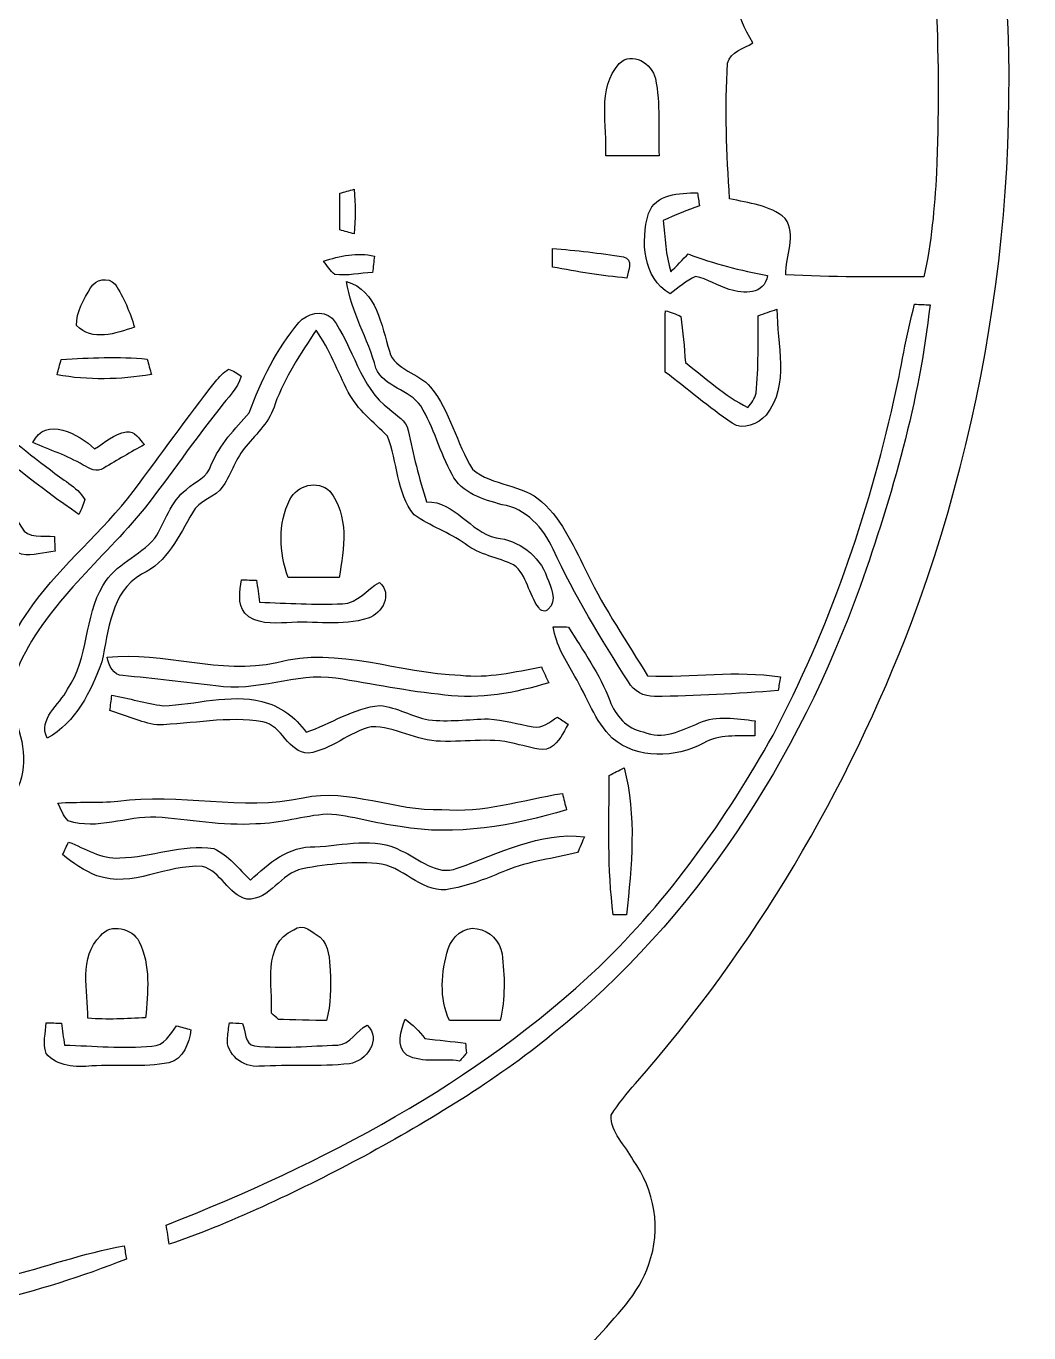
# Model space of a CAD drawing. Header units: centimetres. Extents: x -17.8 to 17.7, y -21.2 to 21.2.
# Drawn here: x 6.24 to 17.66, y -10.55 to 4.33 of the extents above; entities that cross this region are included whole.
import ezdxf

# ---------------------------------------------------------------- set-up
doc = ezdxf.new("R2010")
doc.units = ezdxf.units.CM
doc.header["$MEASUREMENT"] = 0
doc.layers.add('Camada 1', color=7, linetype='Continuous')

msp = doc.modelspace()

# ---------------------------------------------------------------- linework, layer by layer
at = {"layer": 'Camada 1', "color": 156}
for points, knots in [([(-0.79446, 21.16667), (-0.79446, 21.16667), (0.7239, 21.16667), (0.7239, 21.16667), (0.7239, 21.16667), (2.3054, 21.07212), (3.88197, 20.81107), (5.38656, 20.30765), (5.38656, 20.30765), (8.11424, 19.42042), (10.61085, 17.84068), (12.5864, 15.7614), (12.5864, 15.7614), (15.16027, 13.09299), (16.84549, 9.57333), (17.2854, 5.88998), (17.2854, 5.88998), (17.65617, 3.08328), (17.30869, 0.19332), (16.31879, -2.4571), (16.31879, -2.4571), (15.58925, -4.37303), (14.53197, -6.16902), (13.17484, -7.70819), (13.17484, -7.70819), (13.07677, -7.82285), (12.97975, -7.93962), (12.89791, -8.06662), (12.89791, -8.06662), (12.89156, -8.27052), (13.06195, -8.41022), (13.14873, -8.5792), (13.14873, -8.5792), (13.39285, -8.91434), (13.47435, -9.37295), (13.32724, -9.76454), (13.32724, -9.76454), (13.21505, -10.11026), (12.94412, -10.36532), (12.71023, -10.63096), (12.71023, -10.63096), (12.61886, -10.72903), (12.59558, -10.8645), (12.57794, -10.99326), (12.57794, -10.99326), (12.47951, -12.03889), (12.69471, -13.11592), (13.19636, -14.0395), (13.19636, -14.0395), (13.57665, -14.72283), (14.13651, -15.29891), (14.78844, -15.72754), (14.78844, -15.72754), (15.2273, -16.01964), (15.80621, -16.12477), (16.11736, -16.58726), (16.11736, -16.58726), (16.33784, -16.96367), (16.4652, -17.50236), (16.18509, -17.88089), (16.18509, -17.88089), (15.79068, -18.50884), (15.10877, -18.86162), (14.47377, -19.20028), (14.47377, -19.20028), (13.31948, -19.73262), (12.08969, -20.08505), (10.84615, -20.33799), (10.84615, -20.33799), (8.11989, -20.90773), (5.32977, -21.05342), (2.55446, -21.16667), (2.55446, -21.16667), (2.55446, -21.16667), (-2.52024, -21.16667), (-2.52024, -21.16667), (-2.52024, -21.16667), (-5.91644, -21.02273), (-9.35567, -20.83188), (-12.6365, -19.87056), (-12.6365, -19.87056), (-13.59994, -19.55976), (-14.56584, -19.19817), (-15.39698, -18.60797), (-15.39698, -18.60797), (-15.73389, -18.34762), (-16.07714, -18.04599), (-16.22883, -17.63642), (-16.22883, -17.63642), (-16.38829, -16.99648), (-15.99918, -16.31033), (-15.39452, -16.07502), (-15.39452, -16.07502), (-14.81525, -15.86018), (-14.3136, -15.48095), (-13.87475, -15.05267), (-13.87475, -15.05267), (-12.84182, -14.0268), (-12.37932, -12.51162), (-12.49257, -11.07722), (-12.49257, -11.07722), (-12.49892, -10.91177), (-12.5282, -10.72938), (-12.65555, -10.61191), (-12.65555, -10.61191), (-12.97975, -10.25525), (-13.35511, -9.83121), (-13.29972, -9.31227), (-13.29972, -9.31227), (-13.32759, -8.91505), (-13.07853, -8.59931), (-12.88485, -8.28287), (-12.88485, -8.28287), (-12.80301, -8.17351), (-12.91943, -8.05533), (-12.98328, -7.97489), (-12.98328, -7.97489), (-13.27538, -7.62), (-13.59323, -7.28627), (-13.86628, -6.9155), (-13.86628, -6.9155), (-16.53857, -3.49285), (-17.80857, 0.9719), (-17.38665, 5.28955), (-17.38665, 5.28955), (-17.0374, 9.41211), (-15.1324, 13.37769), (-12.14508, 16.2373), (-12.14508, 16.2373), (-10.47362, 17.88971), (-8.44374, 19.16677), (-6.25369, 20.01202), (-6.25369, 20.01202), (-4.51238, 20.6943), (-2.65818, 21.05554), (-0.79446, 21.16667), (-0.79446, 21.16667), (-0.79446, 21.16667), (-0.79446, 21.16667), (-0.79446, 21.16667)], [0, 0, 0, 0, 0.02777778, 0.02777778, 0.02777778, 0.02777778, 0.05555556, 0.05555556, 0.05555556, 0.05555556, 0.08333333, 0.08333333, 0.08333333, 0.08333333, 0.11111111, 0.11111111, 0.11111111, 0.11111111, 0.13888889, 0.13888889, 0.13888889, 0.13888889, 0.16666667, 0.16666667, 0.16666667, 0.16666667, 0.19444444, 0.19444444, 0.19444444, 0.19444444, 0.22222222, 0.22222222, 0.22222222, 0.22222222, 0.25, 0.25, 0.25, 0.25, 0.27777778, 0.27777778, 0.27777778, 0.27777778, 0.30555556, 0.30555556, 0.30555556, 0.30555556, 0.33333333, 0.33333333, 0.33333333, 0.33333333, 0.36111111, 0.36111111, 0.36111111, 0.36111111, 0.38888889, 0.38888889, 0.38888889, 0.38888889, 0.41666667, 0.41666667, 0.41666667, 0.41666667, 0.44444444, 0.44444444, 0.44444444, 0.44444444, 0.47222222, 0.47222222, 0.47222222, 0.47222222, 0.5, 0.5, 0.5, 0.5, 0.52777778, 0.52777778, 0.52777778, 0.52777778, 0.55555556, 0.55555556, 0.55555556, 0.55555556, 0.58333333, 0.58333333, 0.58333333, 0.58333333, 0.61111111, 0.61111111, 0.61111111, 0.61111111, 0.63888889, 0.63888889, 0.63888889, 0.63888889, 0.66666667, 0.66666667, 0.66666667, 0.66666667, 0.69444444, 0.69444444, 0.69444444, 0.69444444, 0.72222222, 0.72222222, 0.72222222, 0.72222222, 0.75, 0.75, 0.75, 0.75, 0.77777778, 0.77777778, 0.77777778, 0.77777778, 0.80555556, 0.80555556, 0.80555556, 0.80555556, 0.83333333, 0.83333333, 0.83333333, 0.83333333, 0.86111111, 0.86111111, 0.86111111, 0.86111111, 0.88888889, 0.88888889, 0.88888889, 0.88888889, 0.91666667, 0.91666667, 0.91666667, 0.91666667, 0.94444444, 0.94444444, 0.94444444, 0.94444444, 1, 1, 1, 1]), ([(15.59666, 6.30978), (15.64181, 6.16091), (15.7099, 6.01804), (15.80868, 5.89633), (15.80868, 5.89633), (15.87041, 5.80214), (15.9706, 5.71676), (15.93462, 5.58588), (15.93462, 5.58588), (15.91028, 5.47158), (15.75012, 5.43066), (15.66651, 5.50651), (15.66651, 5.50651), (15.49964, 5.63704), (15.36629, 5.80319), (15.2153, 5.94995), (15.2153, 5.94995), (15.05091, 5.7725), (15.00611, 5.52556), (14.89075, 5.31989), (14.89075, 5.31989), (14.79797, 5.21794), (14.65968, 5.31707), (14.5549, 5.34564), (14.5549, 5.34564), (14.61064, 5.58482), (14.67203, 5.8226), (14.72671, 6.06178), (14.72671, 6.06178), (14.3951, 6.12316), (14.0522, 6.04802), (13.73858, 5.9376), (13.73858, 5.9376), (13.80172, 5.65291), (13.96541, 5.4102), (14.13757, 5.18054), (14.13757, 5.18054), (14.24905, 4.82953), (14.31925, 4.46405), (14.51116, 4.14267), (14.51116, 4.14267), (14.41203, 4.07529), (14.2554, 4.0453), (14.22435, 3.91336), (14.22435, 3.91336), (14.19401, 3.39972), (14.212, 2.88325), (14.24834, 2.36961), (14.24834, 2.36961), (14.46424, 2.31775), (14.70625, 2.29835), (14.88052, 2.14559), (14.88052, 2.14559), (15.01775, 1.95721), (14.88405, 1.71238), (14.88687, 1.50389), (14.88687, 1.50389), (15.41004, 1.47002), (15.93462, 1.48272), (16.45885, 1.47884), (16.45885, 1.47884), (16.54916, 1.86761), (16.58126, 2.26766), (16.60419, 2.66524), (16.60419, 2.66524), (16.65323, 3.92642), (16.61336, 5.19395), (16.39887, 6.43925), (16.39887, 6.43925), (16.12794, 6.4202), (15.85948, 6.37505), (15.59666, 6.30978), (15.59666, 6.30978), (15.59666, 6.30978), (15.59666, 6.30978), (15.59666, 6.30978)], [0, 0, 0, 0, 0.05, 0.05, 0.05, 0.05, 0.1, 0.1, 0.1, 0.1, 0.15, 0.15, 0.15, 0.15, 0.2, 0.2, 0.2, 0.2, 0.25, 0.25, 0.25, 0.25, 0.3, 0.3, 0.3, 0.3, 0.35, 0.35, 0.35, 0.35, 0.4, 0.4, 0.4, 0.4, 0.45, 0.45, 0.45, 0.45, 0.5, 0.5, 0.5, 0.5, 0.55, 0.55, 0.55, 0.55, 0.6, 0.6, 0.6, 0.6, 0.65, 0.65, 0.65, 0.65, 0.7, 0.7, 0.7, 0.7, 0.75, 0.75, 0.75, 0.75, 0.8, 0.8, 0.8, 0.8, 0.85, 0.85, 0.85, 0.85, 0.9, 0.9, 0.9, 0.9, 1, 1, 1, 1]), ([(12.99034, 3.90807), (12.73528, 3.62656), (12.85663, 3.19581), (12.83794, 2.8575), (12.83794, 2.8575), (13.03972, 2.85785), (13.24151, 2.85785), (13.44436, 2.8575), (13.44436, 2.8575), (13.43484, 3.15031), (13.46165, 3.44911), (13.40344, 3.73733), (13.40344, 3.73733), (13.36604, 3.9116), (13.13709, 4.05201), (12.99034, 3.90807), (12.99034, 3.90807), (12.99034, 3.90807), (12.99034, 3.90807), (12.99034, 3.90807)], [0, 0, 0, 0, 0.16666667, 0.16666667, 0.16666667, 0.16666667, 0.33333333, 0.33333333, 0.33333333, 0.33333333, 0.5, 0.5, 0.5, 0.5, 0.66666667, 0.66666667, 0.66666667, 0.66666667, 1, 1, 1, 1]), ([(9.80793, 2.43134), (9.80757, 2.2927), (9.80757, 2.15371), (9.80828, 2.01401), (9.80828, 2.01401), (9.86331, 1.99884), (9.91799, 1.98332), (9.97373, 1.96779), (9.97373, 1.96779), (9.98608, 2.13748), (9.98608, 2.30787), (9.97373, 2.47685), (9.97373, 2.47685), (9.91799, 2.46239), (9.86296, 2.44687), (9.80793, 2.43134), (9.80793, 2.43134), (9.80793, 2.43134), (9.80793, 2.43134), (9.80793, 2.43134)], [0, 0, 0, 0, 0.16666667, 0.16666667, 0.16666667, 0.16666667, 0.33333333, 0.33333333, 0.33333333, 0.33333333, 0.5, 0.5, 0.5, 0.5, 0.66666667, 0.66666667, 0.66666667, 0.66666667, 1, 1, 1, 1]), ([(13.32265, 2.19922), (13.23657, 1.88912), (13.25739, 1.4665), (13.56924, 1.28764), (13.56924, 1.28764), (13.66485, 1.35431), (13.75304, 1.43651), (13.86099, 1.48378), (13.86099, 1.48378), (13.99575, 1.45591), (14.11287, 1.3776), (14.24375, 1.33562), (14.24375, 1.33562), (14.40921, 1.28976), (14.64098, 1.26824), (14.68085, 1.49613), (14.68085, 1.49613), (14.37181, 1.55152), (14.06878, 1.62736), (13.77597, 1.74025), (13.77597, 1.74025), (13.72658, 1.68945), (13.62816, 1.58785), (13.57877, 1.53705), (13.57877, 1.53705), (13.5195, 1.72649), (13.51174, 1.92722), (13.49304, 2.12266), (13.49304, 2.12266), (13.62745, 2.18511), (13.76609, 2.23591), (13.90509, 2.28847), (13.90509, 2.28847), (13.89697, 2.33821), (13.88921, 2.38795), (13.8818, 2.43734), (13.8818, 2.43734), (13.67296, 2.42852), (13.41296, 2.43417), (13.32265, 2.19922), (13.32265, 2.19922), (13.32265, 2.19922), (13.32265, 2.19922), (13.32265, 2.19922)], [0, 0, 0, 0, 0.08333333, 0.08333333, 0.08333333, 0.08333333, 0.16666667, 0.16666667, 0.16666667, 0.16666667, 0.25, 0.25, 0.25, 0.25, 0.33333333, 0.33333333, 0.33333333, 0.33333333, 0.41666667, 0.41666667, 0.41666667, 0.41666667, 0.5, 0.5, 0.5, 0.5, 0.58333333, 0.58333333, 0.58333333, 0.58333333, 0.66666667, 0.66666667, 0.66666667, 0.66666667, 0.75, 0.75, 0.75, 0.75, 0.83333333, 0.83333333, 0.83333333, 0.83333333, 1, 1, 1, 1]), ([(12.2301, 1.8034), (12.22975, 1.73249), (12.23045, 1.66194), (12.23257, 1.59103), (12.23257, 1.59103), (12.51267, 1.5367), (12.79454, 1.49084), (13.07924, 1.46544), (13.07924, 1.46544), (13.08947, 1.54869), (13.15896, 1.6764), (13.03902, 1.70568), (13.03902, 1.70568), (12.77091, 1.7526), (12.50033, 1.77906), (12.2301, 1.8034), (12.2301, 1.8034), (12.2301, 1.8034), (12.2301, 1.8034), (12.2301, 1.8034)], [0, 0, 0, 0, 0.16666667, 0.16666667, 0.16666667, 0.16666667, 0.33333333, 0.33333333, 0.33333333, 0.33333333, 0.5, 0.5, 0.5, 0.5, 0.66666667, 0.66666667, 0.66666667, 0.66666667, 1, 1, 1, 1]), ([(9.62272, 1.65911), (9.66294, 1.6062), (9.69927, 1.54658), (9.75254, 1.5046), (9.75254, 1.5046), (9.89577, 1.48731), (10.03829, 1.52365), (10.18152, 1.52788), (10.18152, 1.52788), (10.18893, 1.59067), (10.19563, 1.65347), (10.20269, 1.71556), (10.20269, 1.71556), (10.0076, 1.7653), (9.8104, 1.71379), (9.62272, 1.65911), (9.62272, 1.65911), (9.62272, 1.65911), (9.62272, 1.65911), (9.62272, 1.65911)], [0, 0, 0, 0, 0.16666667, 0.16666667, 0.16666667, 0.16666667, 0.33333333, 0.33333333, 0.33333333, 0.33333333, 0.5, 0.5, 0.5, 0.5, 0.66666667, 0.66666667, 0.66666667, 0.66666667, 1, 1, 1, 1]), ([(6.97124, 1.35431), (6.89751, 1.22273), (6.80438, 1.08267), (6.81108, 0.92534), (6.81108, 0.92534), (6.98359, 0.73836), (7.26193, 0.83573), (7.46972, 0.90558), (7.46972, 0.90558), (7.41892, 1.07774), (7.34836, 1.24566), (7.24994, 1.39524), (7.24994, 1.39524), (7.17162, 1.48308), (7.02486, 1.45309), (6.97124, 1.35431), (6.97124, 1.35431), (6.97124, 1.35431), (6.97124, 1.35431), (6.97124, 1.35431)], [0, 0, 0, 0, 0.16666667, 0.16666667, 0.16666667, 0.16666667, 0.33333333, 0.33333333, 0.33333333, 0.33333333, 0.5, 0.5, 0.5, 0.5, 0.66666667, 0.66666667, 0.66666667, 0.66666667, 1, 1, 1, 1]), ([(9.88519, 1.42769), (9.93457, 1.0795), (10.13213, 0.77717), (10.21962, 0.4385), (10.21962, 0.4385), (10.31205, 0.21766), (10.60238, 0.19897), (10.7315, 0.00847), (10.7315, 0.00847), (10.88249, -0.2353), (10.94669, -0.52141), (11.08675, -0.77082), (11.08675, -0.77082), (11.19575, -0.98707), (11.44094, -1.05481), (11.65648, -1.11584), (11.65648, -1.11584), (11.93094, -1.15535), (12.12674, -1.3843), (12.23857, -1.62278), (12.23857, -1.62278), (12.47987, -2.15018), (12.78749, -2.64336), (13.09511, -3.13372), (13.09511, -3.13372), (13.15402, -3.24062), (13.27291, -3.30059), (13.39356, -3.30059), (13.39356, -3.30059), (13.86311, -3.29494), (14.33301, -3.27025), (14.8015, -3.23215), (14.8015, -3.23215), (14.80926, -3.18029), (14.81737, -3.12879), (14.82584, -3.07763), (14.82584, -3.07763), (14.3256, -2.99473), (13.81725, -3.08892), (13.31383, -3.06634), (13.31383, -3.06634), (13.08382, -2.68041), (12.82312, -2.3114), (12.63085, -1.90429), (12.63085, -1.90429), (12.48269, -1.61749), (12.35569, -1.30281), (12.11121, -1.08232), (12.11121, -1.08232), (11.88649, -0.88124), (11.54747, -0.90417), (11.31923, -0.71261), (11.31923, -0.71261), (11.13896, -0.4124), (11.06487, -0.05221), (10.84333, 0.22437), (10.84333, 0.22437), (10.70786, 0.38559), (10.43905, 0.41381), (10.37308, 0.63112), (10.37308, 0.63112), (10.28065, 0.92851), (10.23408, 1.32221), (9.88519, 1.42769), (9.88519, 1.42769), (9.88519, 1.42769), (9.88519, 1.42769), (9.88519, 1.42769)], [0, 0, 0, 0, 0.05555556, 0.05555556, 0.05555556, 0.05555556, 0.11111111, 0.11111111, 0.11111111, 0.11111111, 0.16666667, 0.16666667, 0.16666667, 0.16666667, 0.22222222, 0.22222222, 0.22222222, 0.22222222, 0.27777778, 0.27777778, 0.27777778, 0.27777778, 0.33333333, 0.33333333, 0.33333333, 0.33333333, 0.38888889, 0.38888889, 0.38888889, 0.38888889, 0.44444444, 0.44444444, 0.44444444, 0.44444444, 0.5, 0.5, 0.5, 0.5, 0.55555556, 0.55555556, 0.55555556, 0.55555556, 0.61111111, 0.61111111, 0.61111111, 0.61111111, 0.66666667, 0.66666667, 0.66666667, 0.66666667, 0.72222222, 0.72222222, 0.72222222, 0.72222222, 0.77777778, 0.77777778, 0.77777778, 0.77777778, 0.83333333, 0.83333333, 0.83333333, 0.83333333, 0.88888889, 0.88888889, 0.88888889, 0.88888889, 1, 1, 1, 1]), ([(9.34297, 0.9592), (9.08967, 0.65617), (8.91328, 0.29845), (8.77499, -0.06914), (8.77499, -0.06914), (8.61413, -0.25365), (8.4395, -0.43074), (8.3446, -0.66216), (8.3446, -0.66216), (8.3058, -0.80574), (8.16045, -0.85161), (8.06168, -0.94086), (8.06168, -0.94086), (7.87894, -1.08091), (7.82214, -1.31339), (7.70149, -1.49825), (7.70149, -1.49825), (7.52757, -1.70251), (7.24994, -1.79387), (7.11235, -2.03306), (7.11235, -2.03306), (6.89751, -2.39854), (6.94902, -2.86173), (6.70842, -3.21627), (6.70842, -3.21627), (6.62023, -3.3976), (6.36623, -3.55141), (6.47629, -3.77613), (6.47629, -3.77613), (6.80191, -3.59904), (6.97583, -3.23779), (7.09754, -2.90442), (7.09754, -2.90442), (7.17973, -2.54917), (7.19667, -2.11526), (7.55015, -1.90641), (7.55015, -1.90641), (7.84613, -1.77271), (7.9763, -1.47073), (8.13047, -1.20862), (8.13047, -1.20862), (8.20208, -1.05904), (8.39435, -1.03858), (8.48078, -0.90276), (8.48078, -0.90276), (8.57567, -0.75706), (8.62506, -0.58349), (8.74042, -0.4505), (8.74042, -0.4505), (8.8653, -0.30021), (9.01982, -0.16475), (9.07168, 0.0321), (9.07168, 0.0321), (9.18351, 0.33443), (9.36202, 0.60537), (9.54017, 0.87207), (9.54017, 0.87207), (9.69116, 0.65299), (9.78535, 0.40217), (9.90459, 0.16545), (9.90459, 0.16545), (10.01007, -0.03528), (10.19528, -0.17533), (10.3505, -0.33443), (10.3505, -0.33443), (10.47044, -0.62547), (10.45175, -0.97614), (10.65424, -1.23225), (10.65424, -1.23225), (10.83627, -1.36102), (11.05535, -1.43016), (11.23703, -1.56281), (11.23703, -1.56281), (11.40037, -1.68698), (11.60604, -1.71662), (11.78842, -1.79881), (11.78842, -1.79881), (11.94223, -1.9177), (11.95775, -2.13783), (12.07382, -2.28776), (12.07382, -2.28776), (12.09252, -2.32692), (12.1539, -2.34421), (12.18247, -2.30646), (12.18247, -2.30646), (12.29325, -2.21086), (12.20964, -2.04999), (12.1673, -1.94169), (12.1673, -1.94169), (12.08123, -1.69086), (11.84663, -1.52365), (11.58769, -1.4919), (11.58769, -1.4919), (11.28501, -1.42416), (11.12873, -1.07879), (10.79465, -1.08162), (10.79465, -1.08162), (10.7128, -0.81421), (10.6433, -0.54363), (10.58615, -0.27023), (10.58615, -0.27023), (10.56781, -0.15557), (10.45175, -0.10019), (10.37484, -0.02963), (10.37484, -0.02963), (10.03088, 0.22613), (9.96774, 0.68051), (9.72185, 1.00965), (9.72185, 1.00965), (9.61319, 1.10525), (9.43081, 1.06574), (9.34297, 0.9592), (9.34297, 0.9592), (9.34297, 0.9592), (9.34297, 0.9592), (9.34297, 0.9592)], [0, 0, 0, 0, 0.03333333, 0.03333333, 0.03333333, 0.03333333, 0.06666667, 0.06666667, 0.06666667, 0.06666667, 0.1, 0.1, 0.1, 0.1, 0.13333333, 0.13333333, 0.13333333, 0.13333333, 0.16666667, 0.16666667, 0.16666667, 0.16666667, 0.2, 0.2, 0.2, 0.2, 0.23333333, 0.23333333, 0.23333333, 0.23333333, 0.26666667, 0.26666667, 0.26666667, 0.26666667, 0.3, 0.3, 0.3, 0.3, 0.33333333, 0.33333333, 0.33333333, 0.33333333, 0.36666667, 0.36666667, 0.36666667, 0.36666667, 0.4, 0.4, 0.4, 0.4, 0.43333333, 0.43333333, 0.43333333, 0.43333333, 0.46666667, 0.46666667, 0.46666667, 0.46666667, 0.5, 0.5, 0.5, 0.5, 0.53333333, 0.53333333, 0.53333333, 0.53333333, 0.56666667, 0.56666667, 0.56666667, 0.56666667, 0.6, 0.6, 0.6, 0.6, 0.63333333, 0.63333333, 0.63333333, 0.63333333, 0.66666667, 0.66666667, 0.66666667, 0.66666667, 0.7, 0.7, 0.7, 0.7, 0.73333333, 0.73333333, 0.73333333, 0.73333333, 0.76666667, 0.76666667, 0.76666667, 0.76666667, 0.8, 0.8, 0.8, 0.8, 0.83333333, 0.83333333, 0.83333333, 0.83333333, 0.86666667, 0.86666667, 0.86666667, 0.86666667, 0.9, 0.9, 0.9, 0.9, 0.93333333, 0.93333333, 0.93333333, 0.93333333, 1, 1, 1, 1]), ([(16.35548, 1.16699), (16.25565, 0.80645), (16.20414, 0.43497), (16.11842, 0.07126), (16.11842, 0.07126), (15.82526, -1.24989), (15.3737, -2.53965), (14.74329, -3.73874), (14.74329, -3.73874), (14.2046, -4.70041), (13.55866, -5.61058), (12.76244, -6.37716), (12.76244, -6.37716), (11.3605, -7.70819), (9.61743, -8.6166), (7.83237, -9.32109), (7.83237, -9.32109), (7.84084, -9.37577), (7.85777, -9.48478), (7.86624, -9.53911), (7.86624, -9.53911), (8.63459, -9.27206), (9.37119, -8.9161), (10.08839, -8.53369), (10.08839, -8.53369), (10.83486, -8.12659), (11.56864, -7.68703), (12.22798, -7.14728), (12.22798, -7.14728), (13.86452, -5.836), (15.02904, -4.0072), (15.73424, -2.04611), (15.73424, -2.04611), (16.10007, -1.00753), (16.41052, 0.06279), (16.53046, 1.16029), (16.53046, 1.16029), (16.47155, 1.16311), (16.41334, 1.16522), (16.35548, 1.16699), (16.35548, 1.16699), (16.35548, 1.16699), (16.35548, 1.16699), (16.35548, 1.16699)], [0, 0, 0, 0, 0.08333333, 0.08333333, 0.08333333, 0.08333333, 0.16666667, 0.16666667, 0.16666667, 0.16666667, 0.25, 0.25, 0.25, 0.25, 0.33333333, 0.33333333, 0.33333333, 0.33333333, 0.41666667, 0.41666667, 0.41666667, 0.41666667, 0.5, 0.5, 0.5, 0.5, 0.58333333, 0.58333333, 0.58333333, 0.58333333, 0.66666667, 0.66666667, 0.66666667, 0.66666667, 0.75, 0.75, 0.75, 0.75, 0.83333333, 0.83333333, 0.83333333, 0.83333333, 1, 1, 1, 1]), ([(13.51668, 1.09396), (13.51139, 0.86113), (13.51245, 0.6283), (13.51386, 0.39476), (13.51386, 0.39476), (13.76962, 0.20214), (14.01163, -0.00952), (14.27868, -0.18697), (14.27868, -0.18697), (14.40392, -0.27517), (14.57219, -0.19473), (14.66427, -0.09419), (14.66427, -0.09419), (14.93802, 0.248), (14.78633, 0.71261), (14.78668, 1.10949), (14.78668, 1.10949), (14.71436, 1.08656), (14.64345, 1.06221), (14.5729, 1.03611), (14.5729, 1.03611), (14.57078, 0.74295), (14.58066, 0.44838), (14.54961, 0.15557), (14.54961, 0.15557), (14.53585, 0.09313), (14.49634, 0.04022), (14.45613, -0.00811), (14.45613, -0.00811), (14.1926, 0.12277), (13.97494, 0.32491), (13.74422, 0.50306), (13.74422, 0.50306), (13.73364, 0.6791), (13.71635, 0.85372), (13.69272, 1.02729), (13.69272, 1.02729), (13.63733, 1.05833), (13.5763, 1.07527), (13.51668, 1.09396), (13.51668, 1.09396), (13.51668, 1.09396), (13.51668, 1.09396), (13.51668, 1.09396)], [0, 0, 0, 0, 0.08333333, 0.08333333, 0.08333333, 0.08333333, 0.16666667, 0.16666667, 0.16666667, 0.16666667, 0.25, 0.25, 0.25, 0.25, 0.33333333, 0.33333333, 0.33333333, 0.33333333, 0.41666667, 0.41666667, 0.41666667, 0.41666667, 0.5, 0.5, 0.5, 0.5, 0.58333333, 0.58333333, 0.58333333, 0.58333333, 0.66666667, 0.66666667, 0.66666667, 0.66666667, 0.75, 0.75, 0.75, 0.75, 0.83333333, 0.83333333, 0.83333333, 0.83333333, 1, 1, 1, 1]), ([(6.63681, 0.53904), (6.62023, 0.48048), (6.60365, 0.42227), (6.58812, 0.36301), (6.58812, 0.36301), (6.94302, 0.29951), (7.30744, 0.30868), (7.66304, 0.36548), (7.66304, 0.36548), (7.64681, 0.4251), (7.63094, 0.48401), (7.61541, 0.54292), (7.61541, 0.54292), (7.2898, 0.57432), (6.96207, 0.55633), (6.63681, 0.53904), (6.63681, 0.53904), (6.63681, 0.53904), (6.63681, 0.53904), (6.63681, 0.53904)], [0, 0, 0, 0, 0.16666667, 0.16666667, 0.16666667, 0.16666667, 0.33333333, 0.33333333, 0.33333333, 0.33333333, 0.5, 0.5, 0.5, 0.5, 0.66666667, 0.66666667, 0.66666667, 0.66666667, 1, 1, 1, 1]), ([(8.39258, 0.28646), (8.06944, -0.12206), (7.76993, -0.54857), (7.45596, -0.96414), (7.45596, -0.96414), (7.10812, -1.42416), (6.65021, -1.78752), (6.31366, -2.25707), (6.31366, -2.25707), (6.09212, -2.57669), (5.85964, -2.91571), (5.82612, -3.31611), (5.82612, -3.31611), (5.82366, -3.48121), (5.90162, -3.62726), (5.95454, -3.77825), (5.95454, -3.77825), (6.01133, -3.93629), (5.96512, -4.10951), (5.94431, -4.26967), (5.94431, -4.26967), (5.68113, -4.11127), (5.50721, -3.83963), (5.328, -3.59833), (5.328, -3.59833), (5.03484, -3.17571), (5.14526, -2.55587), (4.74169, -2.20627), (4.74169, -2.20627), (4.29084, -2.08174), (3.80824, -2.1844), (3.34469, -2.17593), (3.34469, -2.17593), (3.33057, -2.02212), (3.38349, -1.83127), (3.2639, -1.71203), (3.2639, -1.71203), (3.09951, -1.58327), (2.87761, -1.58115), (2.68146, -1.54728), (2.68146, -1.54728), (2.40206, -1.52224), (2.09303, -1.43616), (1.83409, -1.58856), (1.83409, -1.58856), (1.65488, -1.67005), (1.63512, -1.90571), (1.48308, -2.01295), (1.48308, -2.01295), (1.28341, -2.06763), (1.07209, -1.98755), (0.8703, -1.99178), (0.8703, -1.99178), (0.46108, -1.98473), (0.04762, -2.03094), (-0.35842, -1.95474), (-0.35842, -1.95474), (-0.80116, -1.84044), (-1.24813, -2.07363), (-1.69051, -1.96074), (-1.69051, -1.96074), (-2.02389, -1.88736), (-2.36855, -1.76389), (-2.71004, -1.87713), (-2.71004, -1.87713), (-3.09457, -1.99707), (-3.28507, -2.38442), (-3.4611, -2.71462), (-3.4611, -2.71462), (-3.81811, -3.40395), (-4.33881, -3.99027), (-4.85352, -4.56494), (-4.85352, -4.56494), (-5.28849, -5.07047), (-5.81166, -5.48922), (-6.27909, -5.963), (-6.27909, -5.963), (-6.44207, -6.14398), (-6.64563, -6.36129), (-6.5786, -6.6294), (-6.5786, -6.6294), (-6.46783, -7.64787), (-6.56237, -8.6748), (-6.51334, -9.6968), (-6.51334, -9.6968), (-6.44842, -9.68834), (-6.38387, -9.67952), (-6.31896, -9.6707), (-6.31896, -9.6707), (-6.32072, -8.6801), (-6.18384, -7.6768), (-6.36094, -6.69537), (-6.36094, -6.69537), (-6.37399, -6.5786), (-6.37822, -6.45336), (-6.31331, -6.35141), (-6.31331, -6.35141), (-6.14962, -6.10729), (-5.91749, -5.92384), (-5.70724, -5.72276), (-5.70724, -5.72276), (-4.91031, -5.01227), (-4.20017, -4.20441), (-3.57011, -3.34363), (-3.57011, -3.34363), (-3.27378, -2.95381), (-3.16442, -2.41406), (-2.7365, -2.13501), (-2.7365, -2.13501), (-2.4698, -1.97062), (-2.14665, -2.09197), (-1.86761, -2.15441), (-1.86761, -2.15441), (-1.59103, -2.24719), (-1.29505, -2.19322), (-1.01106, -2.16747), (-1.01106, -2.16747), (-0.61454, -2.13677), (-0.22154, -2.23273), (0.17568, -2.20627), (0.17568, -2.20627), (0.63959, -2.17981), (1.10208, -2.26166), (1.56563, -2.23555), (1.56563, -2.23555), (1.81575, -2.18475), (1.778, -1.79423), (2.03271, -1.75048), (2.03271, -1.75048), (2.34703, -1.72438), (2.661, -1.77659), (2.97004, -1.82809), (2.97004, -1.82809), (3.02295, -1.84538), (3.10797, -1.84856), (3.11573, -1.91911), (3.11573, -1.91911), (3.14184, -2.05881), (3.12949, -2.20133), (3.13549, -2.34315), (3.13549, -2.34315), (3.23956, -2.37949), (3.3468, -2.42358), (3.46004, -2.41088), (3.46004, -2.41088), (3.84634, -2.39183), (4.26156, -2.29588), (4.63797, -2.419), (4.63797, -2.419), (4.82036, -2.60914), (4.82847, -2.90054), (4.90537, -3.14113), (4.90537, -3.14113), (4.98687, -3.64067), (5.35622, -4.01461), (5.6769, -4.37832), (5.6769, -4.37832), (5.77215, -4.49827), (5.96688, -4.52684), (6.09, -4.43159), (6.09, -4.43159), (6.27133, -4.16242), (6.217, -3.81635), (6.10059, -3.53342), (6.10059, -3.53342), (6.0131, -3.3341), (6.08612, -3.11221), (6.16514, -2.92241), (6.16514, -2.92241), (6.48723, -2.22709), (7.10671, -1.74378), (7.58119, -1.16099), (7.58119, -1.16099), (7.87859, -0.78528), (8.14317, -0.38523), (8.4462, -0.01376), (8.4462, -0.01376), (8.52629, 0.10477), (8.64835, 0.2032), (8.68609, 0.34643), (8.68609, 0.34643), (8.64235, 0.381), (8.59472, 0.41099), (8.54181, 0.42827), (8.54181, 0.42827), (8.4836, 0.39052), (8.43562, 0.34008), (8.39258, 0.28646), (8.39258, 0.28646), (8.39258, 0.28646), (8.39258, 0.28646), (8.39258, 0.28646)], [0, 0, 0, 0, 0.02040816, 0.02040816, 0.02040816, 0.02040816, 0.04081633, 0.04081633, 0.04081633, 0.04081633, 0.06122449, 0.06122449, 0.06122449, 0.06122449, 0.08163265, 0.08163265, 0.08163265, 0.08163265, 0.10204082, 0.10204082, 0.10204082, 0.10204082, 0.12244898, 0.12244898, 0.12244898, 0.12244898, 0.14285714, 0.14285714, 0.14285714, 0.14285714, 0.16326531, 0.16326531, 0.16326531, 0.16326531, 0.18367347, 0.18367347, 0.18367347, 0.18367347, 0.20408163, 0.20408163, 0.20408163, 0.20408163, 0.2244898, 0.2244898, 0.2244898, 0.2244898, 0.24489796, 0.24489796, 0.24489796, 0.24489796, 0.26530612, 0.26530612, 0.26530612, 0.26530612, 0.28571429, 0.28571429, 0.28571429, 0.28571429, 0.30612245, 0.30612245, 0.30612245, 0.30612245, 0.32653061, 0.32653061, 0.32653061, 0.32653061, 0.34693878, 0.34693878, 0.34693878, 0.34693878, 0.36734694, 0.36734694, 0.36734694, 0.36734694, 0.3877551, 0.3877551, 0.3877551, 0.3877551, 0.40816327, 0.40816327, 0.40816327, 0.40816327, 0.42857143, 0.42857143, 0.42857143, 0.42857143, 0.44897959, 0.44897959, 0.44897959, 0.44897959, 0.46938776, 0.46938776, 0.46938776, 0.46938776, 0.48979592, 0.48979592, 0.48979592, 0.48979592, 0.51020408, 0.51020408, 0.51020408, 0.51020408, 0.53061224, 0.53061224, 0.53061224, 0.53061224, 0.55102041, 0.55102041, 0.55102041, 0.55102041, 0.57142857, 0.57142857, 0.57142857, 0.57142857, 0.59183673, 0.59183673, 0.59183673, 0.59183673, 0.6122449, 0.6122449, 0.6122449, 0.6122449, 0.63265306, 0.63265306, 0.63265306, 0.63265306, 0.65306122, 0.65306122, 0.65306122, 0.65306122, 0.67346939, 0.67346939, 0.67346939, 0.67346939, 0.69387755, 0.69387755, 0.69387755, 0.69387755, 0.71428571, 0.71428571, 0.71428571, 0.71428571, 0.73469388, 0.73469388, 0.73469388, 0.73469388, 0.75510204, 0.75510204, 0.75510204, 0.75510204, 0.7755102, 0.7755102, 0.7755102, 0.7755102, 0.79591837, 0.79591837, 0.79591837, 0.79591837, 0.81632653, 0.81632653, 0.81632653, 0.81632653, 0.83673469, 0.83673469, 0.83673469, 0.83673469, 0.85714286, 0.85714286, 0.85714286, 0.85714286, 0.87755102, 0.87755102, 0.87755102, 0.87755102, 0.89795918, 0.89795918, 0.89795918, 0.89795918, 0.91836735, 0.91836735, 0.91836735, 0.91836735, 0.93877551, 0.93877551, 0.93877551, 0.93877551, 0.95918367, 0.95918367, 0.95918367, 0.95918367, 1, 1, 1, 1]), ([(5.34176, -0.08608), (4.69089, -0.51435), (4.08975, -1.01565), (3.52989, -1.55646), (3.52989, -1.55646), (3.46745, -1.6189), (3.48333, -1.71521), (3.4738, -1.79529), (3.4738, -1.79529), (3.80718, -1.63689), (4.06506, -1.36842), (4.34164, -1.13136), (4.34164, -1.13136), (4.70464, -0.80151), (5.10611, -0.51894), (5.50757, -0.23848), (5.50757, -0.23848), (5.95877, -0.55704), (6.38069, -0.91511), (6.83683, -1.22661), (6.83683, -1.22661), (6.86188, -1.17087), (6.8894, -1.11584), (6.90527, -1.05657), (6.90527, -1.05657), (6.81461, -0.90593), (6.64175, -0.82938), (6.51334, -0.71861), (6.51334, -0.71861), (6.20466, -0.50024), (5.93231, -0.22966), (5.59894, -0.04727), (5.59894, -0.04727), (5.51639, -0.00212), (5.4169, -0.04762), (5.34176, -0.08608), (5.34176, -0.08608), (5.34176, -0.08608), (5.34176, -0.08608), (5.34176, -0.08608)], [0, 0, 0, 0, 0.09090909, 0.09090909, 0.09090909, 0.09090909, 0.18181818, 0.18181818, 0.18181818, 0.18181818, 0.27272727, 0.27272727, 0.27272727, 0.27272727, 0.36363636, 0.36363636, 0.36363636, 0.36363636, 0.45454545, 0.45454545, 0.45454545, 0.45454545, 0.54545455, 0.54545455, 0.54545455, 0.54545455, 0.63636364, 0.63636364, 0.63636364, 0.63636364, 0.72727273, 0.72727273, 0.72727273, 0.72727273, 0.81818182, 0.81818182, 0.81818182, 0.81818182, 1, 1, 1, 1]), ([(6.31225, -0.40852), (6.50346, -0.49283), (6.70454, -0.55421), (6.88411, -0.66428), (6.88411, -0.66428), (6.95607, -0.69991), (7.04391, -0.75706), (7.12082, -0.69921), (7.12082, -0.69921), (7.27392, -0.60784), (7.42703, -0.51647), (7.58402, -0.43145), (7.58402, -0.43145), (7.5251, -0.37465), (7.47501, -0.26705), (7.37835, -0.28751), (7.37835, -0.28751), (7.23829, -0.30727), (7.13034, -0.40746), (7.01604, -0.48119), (7.01604, -0.48119), (6.84036, -0.3108), (6.45724, -0.10336), (6.31225, -0.40852), (6.31225, -0.40852), (6.31225, -0.40852), (6.31225, -0.40852), (6.31225, -0.40852)], [0, 0, 0, 0, 0.125, 0.125, 0.125, 0.125, 0.25, 0.25, 0.25, 0.25, 0.375, 0.375, 0.375, 0.375, 0.5, 0.5, 0.5, 0.5, 0.625, 0.625, 0.625, 0.625, 0.75, 0.75, 0.75, 0.75, 1, 1, 1, 1]), ([(5.32447, -0.87771), (5.03414, -1.02976), (4.90079, -1.34549), (4.65208, -1.54305), (4.65208, -1.54305), (4.49157, -1.61043), (4.29542, -1.53882), (4.1469, -1.63936), (4.1469, -1.63936), (4.01496, -1.71027), (3.97863, -1.87113), (3.92959, -1.99813), (3.92959, -1.99813), (4.08376, -1.94627), (4.21887, -1.84538), (4.37691, -1.80552), (4.37691, -1.80552), (4.54096, -1.79634), (4.72793, -1.81046), (4.85211, -1.67816), (4.85211, -1.67816), (5.074, -1.44321), (5.25216, -1.16381), (5.54249, -1.00224), (5.54249, -1.00224), (5.68995, -1.14159), (5.83918, -1.28235), (5.95736, -1.44956), (5.95736, -1.44956), (6.02509, -1.5307), (6.07977, -1.63936), (6.18455, -1.68063), (6.18455, -1.68063), (6.31084, -1.70215), (6.43961, -1.66158), (6.56555, -1.64359), (6.56555, -1.64359), (6.56308, -1.58821), (6.56061, -1.53317), (6.55884, -1.47849), (6.55884, -1.47849), (6.43184, -1.45768), (6.25369, -1.51271), (6.18172, -1.37336), (6.18172, -1.37336), (6.04873, -1.1363), (5.85752, -0.9271), (5.60811, -0.81139), (5.60811, -0.81139), (5.51392, -0.7239), (5.40279, -0.83926), (5.32447, -0.87771), (5.32447, -0.87771), (5.32447, -0.87771), (5.32447, -0.87771), (5.32447, -0.87771)], [0, 0, 0, 0, 0.06666667, 0.06666667, 0.06666667, 0.06666667, 0.13333333, 0.13333333, 0.13333333, 0.13333333, 0.2, 0.2, 0.2, 0.2, 0.26666667, 0.26666667, 0.26666667, 0.26666667, 0.33333333, 0.33333333, 0.33333333, 0.33333333, 0.4, 0.4, 0.4, 0.4, 0.46666667, 0.46666667, 0.46666667, 0.46666667, 0.53333333, 0.53333333, 0.53333333, 0.53333333, 0.6, 0.6, 0.6, 0.6, 0.66666667, 0.66666667, 0.66666667, 0.66666667, 0.73333333, 0.73333333, 0.73333333, 0.73333333, 0.8, 0.8, 0.8, 0.8, 0.86666667, 0.86666667, 0.86666667, 0.86666667, 1, 1, 1, 1]), ([(9.24031, -1.05657), (9.10237, -1.33244), (9.11754, -1.65982), (9.21949, -1.94522), (9.21949, -1.94522), (9.36484, -1.94522), (9.65517, -1.94486), (9.80017, -1.94486), (9.80017, -1.94486), (9.85979, -1.6196), (9.91694, -1.23543), (9.69327, -0.96132), (9.69327, -0.96132), (9.55851, -0.82832), (9.32074, -0.8957), (9.24031, -1.05657), (9.24031, -1.05657), (9.24031, -1.05657), (9.24031, -1.05657), (9.24031, -1.05657)], [0, 0, 0, 0, 0.16666667, 0.16666667, 0.16666667, 0.16666667, 0.33333333, 0.33333333, 0.33333333, 0.33333333, 0.5, 0.5, 0.5, 0.5, 0.66666667, 0.66666667, 0.66666667, 0.66666667, 1, 1, 1, 1]), ([(8.69033, -1.97203), (8.66881, -2.09726), (8.64164, -2.24155), (8.72596, -2.35126), (8.72596, -2.35126), (8.84555, -2.48073), (9.04734, -2.46486), (9.20609, -2.45992), (9.20609, -2.45992), (9.513, -2.43381), (9.83297, -2.50719), (10.13072, -2.40665), (10.13072, -2.40665), (10.29547, -2.35656), (10.41188, -2.13289), (10.26054, -2.00131), (10.26054, -2.00131), (10.11555, -2.07645), (10.01677, -2.24084), (9.83827, -2.24472), (9.83827, -2.24472), (9.52429, -2.25601), (9.20962, -2.23873), (8.896, -2.22603), (8.896, -2.22603), (8.8833, -2.14171), (8.87165, -2.05811), (8.86037, -1.97556), (8.86037, -1.97556), (8.80322, -1.97414), (8.74677, -1.97273), (8.69033, -1.97203), (8.69033, -1.97203), (8.69033, -1.97203), (8.69033, -1.97203), (8.69033, -1.97203)], [0, 0, 0, 0, 0.1, 0.1, 0.1, 0.1, 0.2, 0.2, 0.2, 0.2, 0.3, 0.3, 0.3, 0.3, 0.4, 0.4, 0.4, 0.4, 0.5, 0.5, 0.5, 0.5, 0.6, 0.6, 0.6, 0.6, 0.7, 0.7, 0.7, 0.7, 0.8, 0.8, 0.8, 0.8, 1, 1, 1, 1]), ([(12.23821, -2.50613), (12.2682, -2.71251), (12.38497, -2.89172), (12.4848, -3.07093), (12.4848, -3.07093), (12.6245, -3.30694), (12.71235, -3.57717), (12.91131, -3.77507), (12.91131, -3.77507), (13.2013, -4.01637), (13.63098, -4.00473), (13.95095, -3.82976), (13.95095, -3.82976), (14.1291, -3.72957), (14.33936, -3.75356), (14.53515, -3.74685), (14.53515, -3.74685), (14.5355, -3.6897), (14.53621, -3.63291), (14.53727, -3.57646), (14.53727, -3.57646), (14.32701, -3.55141), (14.10123, -3.51084), (13.90227, -3.60116), (13.90227, -3.60116), (13.70471, -3.68582), (13.48281, -3.79836), (13.26444, -3.70346), (13.26444, -3.70346), (13.07677, -3.66924), (12.94694, -3.51684), (12.88415, -3.3468), (12.88415, -3.3468), (12.77267, -3.04412), (12.57759, -2.78342), (12.4139, -2.50896), (12.4139, -2.50896), (12.35498, -2.50754), (12.29642, -2.50649), (12.23821, -2.50613), (12.23821, -2.50613), (12.23821, -2.50613), (12.23821, -2.50613), (12.23821, -2.50613)], [0, 0, 0, 0, 0.08333333, 0.08333333, 0.08333333, 0.08333333, 0.16666667, 0.16666667, 0.16666667, 0.16666667, 0.25, 0.25, 0.25, 0.25, 0.33333333, 0.33333333, 0.33333333, 0.33333333, 0.41666667, 0.41666667, 0.41666667, 0.41666667, 0.5, 0.5, 0.5, 0.5, 0.58333333, 0.58333333, 0.58333333, 0.58333333, 0.66666667, 0.66666667, 0.66666667, 0.66666667, 0.75, 0.75, 0.75, 0.75, 0.83333333, 0.83333333, 0.83333333, 0.83333333, 1, 1, 1, 1]), ([(7.15857, -2.85291), (7.1755, -2.93687), (7.22983, -3.06458), (7.33672, -3.06246), (7.33672, -3.06246), (7.69091, -3.0921), (8.04333, -3.13902), (8.39682, -3.17817), (8.39682, -3.17817), (8.85649, -3.25684), (9.30416, -3.02507), (9.76489, -3.09104), (9.76489, -3.09104), (10.17799, -3.15807), (10.58827, -3.24203), (11.00525, -3.2833), (11.00525, -3.2833), (11.40389, -3.33692), (11.80677, -3.25931), (12.18777, -3.14396), (12.18777, -3.14396), (12.16025, -3.08222), (12.13273, -3.02119), (12.10451, -2.96086), (12.10451, -2.96086), (11.80112, -3.02119), (11.49597, -3.09351), (11.18447, -3.05788), (11.18447, -3.05788), (10.48244, -3.03671), (9.7917, -2.7238), (9.08967, -2.91253), (9.08967, -2.91253), (8.44268, -3.05894), (7.80591, -2.77848), (7.15857, -2.85291), (7.15857, -2.85291), (7.15857, -2.85291), (7.15857, -2.85291), (7.15857, -2.85291)], [0, 0, 0, 0, 0.09090909, 0.09090909, 0.09090909, 0.09090909, 0.18181818, 0.18181818, 0.18181818, 0.18181818, 0.27272727, 0.27272727, 0.27272727, 0.27272727, 0.36363636, 0.36363636, 0.36363636, 0.36363636, 0.45454545, 0.45454545, 0.45454545, 0.45454545, 0.54545455, 0.54545455, 0.54545455, 0.54545455, 0.63636364, 0.63636364, 0.63636364, 0.63636364, 0.72727273, 0.72727273, 0.72727273, 0.72727273, 0.81818182, 0.81818182, 0.81818182, 0.81818182, 1, 1, 1, 1]), ([(7.2136, -3.28612), (7.20513, -3.34433), (7.19772, -3.40254), (7.19067, -3.4611), (7.19067, -3.4611), (7.36776, -3.51931), (7.54168, -3.59163), (7.72619, -3.62409), (7.72619, -3.62409), (8.12765, -3.61491), (8.53052, -3.51966), (8.93233, -3.58846), (8.93233, -3.58846), (9.15564, -3.63079), (9.21561, -3.94088), (9.45339, -3.94511), (9.45339, -3.94511), (9.71374, -3.90842), (9.9127, -3.70452), (10.166, -3.64561), (10.166, -3.64561), (10.44081, -3.63679), (10.68176, -3.80965), (10.95728, -3.81071), (10.95728, -3.81071), (11.25502, -3.82094), (11.56123, -3.75779), (11.85192, -3.85057), (11.85192, -3.85057), (11.9634, -3.86009), (12.09463, -3.94229), (12.20682, -3.88197), (12.20682, -3.88197), (12.30595, -3.82376), (12.35392, -3.71299), (12.4079, -3.61703), (12.4079, -3.61703), (12.36698, -3.58916), (12.32747, -3.56235), (12.28725, -3.53519), (12.28725, -3.53519), (12.20188, -3.58422), (12.11756, -3.67136), (12.00997, -3.64455), (12.00997, -3.64455), (11.83993, -3.61703), (11.672, -3.56694), (11.50091, -3.55459), (11.50091, -3.55459), (11.27442, -3.55917), (11.04618, -3.59163), (10.8204, -3.56588), (10.8204, -3.56588), (10.63025, -3.52848), (10.45915, -3.42406), (10.26548, -3.40184), (10.26548, -3.40184), (9.9635, -3.43182), (9.70774, -3.61068), (9.42552, -3.70628), (9.42552, -3.70628), (9.30416, -3.53589), (9.12601, -3.40431), (8.9214, -3.35668), (8.9214, -3.35668), (8.5471, -3.26637), (8.17033, -3.39337), (7.79604, -3.40501), (7.79604, -3.40501), (7.59919, -3.37996), (7.40798, -3.3207), (7.2136, -3.28612), (7.2136, -3.28612), (7.2136, -3.28612), (7.2136, -3.28612), (7.2136, -3.28612)], [0, 0, 0, 0, 0.05, 0.05, 0.05, 0.05, 0.1, 0.1, 0.1, 0.1, 0.15, 0.15, 0.15, 0.15, 0.2, 0.2, 0.2, 0.2, 0.25, 0.25, 0.25, 0.25, 0.3, 0.3, 0.3, 0.3, 0.35, 0.35, 0.35, 0.35, 0.4, 0.4, 0.4, 0.4, 0.45, 0.45, 0.45, 0.45, 0.5, 0.5, 0.5, 0.5, 0.55, 0.55, 0.55, 0.55, 0.6, 0.6, 0.6, 0.6, 0.65, 0.65, 0.65, 0.65, 0.7, 0.7, 0.7, 0.7, 0.75, 0.75, 0.75, 0.75, 0.8, 0.8, 0.8, 0.8, 0.85, 0.85, 0.85, 0.85, 0.9, 0.9, 0.9, 0.9, 1, 1, 1, 1]), ([(12.87674, -4.19911), (12.87604, -4.72863), (12.85275, -5.26133), (12.92366, -5.78767), (12.92366, -5.78767), (12.96105, -5.78767), (13.03584, -5.78767), (13.07359, -5.78732), (13.07359, -5.78732), (13.13215, -5.23487), (13.19142, -4.65631), (13.04537, -4.11374), (13.04537, -4.11374), (12.98857, -4.14161), (12.93283, -4.17054), (12.87674, -4.19911), (12.87674, -4.19911), (12.87674, -4.19911), (12.87674, -4.19911), (12.87674, -4.19911)], [0, 0, 0, 0, 0.16666667, 0.16666667, 0.16666667, 0.16666667, 0.33333333, 0.33333333, 0.33333333, 0.33333333, 0.5, 0.5, 0.5, 0.5, 0.66666667, 0.66666667, 0.66666667, 0.66666667, 1, 1, 1, 1]), ([(9.38953, -4.45311), (8.69244, -4.6101), (7.98195, -4.39102), (7.28133, -4.49262), (7.28133, -4.49262), (7.05414, -4.51414), (6.82554, -4.4958), (6.59836, -4.5145), (6.59836, -4.5145), (6.63257, -4.58364), (6.65939, -4.6609), (6.71618, -4.71664), (6.71618, -4.71664), (7.04532, -4.82494), (7.38046, -4.66196), (7.71349, -4.67325), (7.71349, -4.67325), (8.09307, -4.70288), (8.4709, -4.77485), (8.85366, -4.75192), (8.85366, -4.75192), (9.12848, -4.75015), (9.39306, -4.65949), (9.66646, -4.63973), (9.66646, -4.63973), (9.94727, -4.6549), (10.2168, -4.7498), (10.49584, -4.7812), (10.49584, -4.7812), (11.13084, -4.89267), (11.78031, -4.77238), (12.39097, -4.59211), (12.39097, -4.59211), (12.37509, -4.52896), (12.35922, -4.46617), (12.34369, -4.40372), (12.34369, -4.40372), (11.88685, -4.47499), (11.43917, -4.63197), (10.97068, -4.58576), (10.97068, -4.58576), (10.43552, -4.60904), (9.92575, -4.33987), (9.38953, -4.45311), (9.38953, -4.45311), (9.38953, -4.45311), (9.38953, -4.45311), (9.38953, -4.45311)], [0, 0, 0, 0, 0.07692308, 0.07692308, 0.07692308, 0.07692308, 0.15384615, 0.15384615, 0.15384615, 0.15384615, 0.23076923, 0.23076923, 0.23076923, 0.23076923, 0.30769231, 0.30769231, 0.30769231, 0.30769231, 0.38461538, 0.38461538, 0.38461538, 0.38461538, 0.46153846, 0.46153846, 0.46153846, 0.46153846, 0.53846154, 0.53846154, 0.53846154, 0.53846154, 0.61538462, 0.61538462, 0.61538462, 0.61538462, 0.69230769, 0.69230769, 0.69230769, 0.69230769, 0.76923077, 0.76923077, 0.76923077, 0.76923077, 0.84615385, 0.84615385, 0.84615385, 0.84615385, 1, 1, 1, 1]), ([(11.14707, -5.25674), (10.90965, -5.34882), (10.70892, -5.14209), (10.50643, -5.05636), (10.50643, -5.05636), (10.20339, -4.88738), (9.8492, -5.00239), (9.52535, -5.01121), (9.52535, -5.01121), (9.23008, -5.00133), (8.99336, -5.20065), (8.79263, -5.39115), (8.79263, -5.39115), (8.65893, -5.26591), (8.54251, -5.10928), (8.37389, -5.03096), (8.37389, -5.03096), (8.01229, -4.98122), (7.66198, -5.12939), (7.30179, -5.13786), (7.30179, -5.13786), (7.08766, -5.15585), (6.91021, -5.02849), (6.71936, -4.95794), (6.71936, -4.95794), (6.69678, -5.00556), (6.6742, -5.05319), (6.65233, -5.10081), (6.65233, -5.10081), (6.77227, -5.19536), (6.89786, -5.28743), (7.04286, -5.34106), (7.04286, -5.34106), (7.44432, -5.48569), (7.83978, -5.20771), (8.24406, -5.23593), (8.24406, -5.23593), (8.45538, -5.29061), (8.5351, -5.55519), (8.74854, -5.60846), (8.74854, -5.60846), (9.01806, -5.61728), (9.13412, -5.31354), (9.38459, -5.26203), (9.38459, -5.26203), (9.67916, -5.20841), (9.98502, -5.17137), (10.28488, -5.21017), (10.28488, -5.21017), (10.56464, -5.26133), (10.76572, -5.55766), (11.07122, -5.4924), (11.07122, -5.4924), (11.2903, -5.45147), (11.49703, -5.36681), (11.70199, -5.28179), (11.70199, -5.28179), (11.96234, -5.17243), (12.24668, -5.14879), (12.51761, -5.07506), (12.51761, -5.07506), (12.53702, -5.03026), (12.57582, -4.94136), (12.59522, -4.89656), (12.59522, -4.89656), (12.08475, -4.83835), (11.6145, -5.09341), (11.14707, -5.25674), (11.14707, -5.25674), (11.14707, -5.25674), (11.14707, -5.25674), (11.14707, -5.25674)], [0, 0, 0, 0, 0.05263158, 0.05263158, 0.05263158, 0.05263158, 0.10526316, 0.10526316, 0.10526316, 0.10526316, 0.15789474, 0.15789474, 0.15789474, 0.15789474, 0.21052632, 0.21052632, 0.21052632, 0.21052632, 0.26315789, 0.26315789, 0.26315789, 0.26315789, 0.31578947, 0.31578947, 0.31578947, 0.31578947, 0.36842105, 0.36842105, 0.36842105, 0.36842105, 0.42105263, 0.42105263, 0.42105263, 0.42105263, 0.47368421, 0.47368421, 0.47368421, 0.47368421, 0.52631579, 0.52631579, 0.52631579, 0.52631579, 0.57894737, 0.57894737, 0.57894737, 0.57894737, 0.63157895, 0.63157895, 0.63157895, 0.63157895, 0.68421053, 0.68421053, 0.68421053, 0.68421053, 0.73684211, 0.73684211, 0.73684211, 0.73684211, 0.78947368, 0.78947368, 0.78947368, 0.78947368, 0.84210526, 0.84210526, 0.84210526, 0.84210526, 0.89473684, 0.89473684, 0.89473684, 0.89473684, 1, 1, 1, 1]), ([(7.08272, -6.02439), (6.83154, -6.27098), (6.94055, -6.65268), (6.93914, -6.96454), (6.93914, -6.96454), (7.15821, -6.98288), (7.37764, -6.96877), (7.59742, -6.9596), (7.59742, -6.9596), (7.62317, -6.67032), (7.65598, -6.36094), (7.5244, -6.09282), (7.5244, -6.09282), (7.44467, -5.93796), (7.20019, -5.87728), (7.08272, -6.02439), (7.08272, -6.02439), (7.08272, -6.02439), (7.08272, -6.02439), (7.08272, -6.02439)], [0, 0, 0, 0, 0.16666667, 0.16666667, 0.16666667, 0.16666667, 0.33333333, 0.33333333, 0.33333333, 0.33333333, 0.5, 0.5, 0.5, 0.5, 0.66666667, 0.66666667, 0.66666667, 0.66666667, 1, 1, 1, 1]), ([(9.28476, -5.95806), (8.91681, -6.11893), (9.05263, -6.60082), (9.02899, -6.90598), (9.02899, -6.90598), (9.05616, -6.92961), (9.08332, -6.95396), (9.11119, -6.9783), (9.11119, -6.9783), (9.24807, -6.98182), (9.52182, -6.98853), (9.6587, -6.9917), (9.6587, -6.9917), (9.70562, -6.80579), (9.70597, -6.6107), (9.69998, -6.42091), (9.69998, -6.42091), (9.69222, -6.29179), (9.68622, -6.13798), (9.58603, -6.04202), (9.58603, -6.04202), (9.49784, -5.9877), (9.38953, -5.87093), (9.28476, -5.95806), (9.28476, -5.95806), (9.28476, -5.95806), (9.28476, -5.95806), (9.28476, -5.95806)], [0, 0, 0, 0, 0.125, 0.125, 0.125, 0.125, 0.25, 0.25, 0.25, 0.25, 0.375, 0.375, 0.375, 0.375, 0.5, 0.5, 0.5, 0.5, 0.625, 0.625, 0.625, 0.625, 0.75, 0.75, 0.75, 0.75, 1, 1, 1, 1]), ([(11.043, -6.17573), (10.96363, -6.43678), (10.93858, -6.73594), (11.05641, -6.99029), (11.05641, -6.99029), (11.20105, -6.98994), (11.49032, -6.98959), (11.63496, -6.98923), (11.63496, -6.98923), (11.69352, -6.74158), (11.68788, -6.48123), (11.65613, -6.23111), (11.65613, -6.23111), (11.63461, -6.08612), (11.51678, -5.96829), (11.3725, -5.94536), (11.3725, -5.94536), (11.22115, -5.9122), (11.08534, -6.03885), (11.043, -6.17573), (11.043, -6.17573), (11.043, -6.17573), (11.043, -6.17573), (11.043, -6.17573)], [0, 0, 0, 0, 0.14285714, 0.14285714, 0.14285714, 0.14285714, 0.28571429, 0.28571429, 0.28571429, 0.28571429, 0.42857143, 0.42857143, 0.42857143, 0.42857143, 0.57142857, 0.57142857, 0.57142857, 0.57142857, 0.71428571, 0.71428571, 0.71428571, 0.71428571, 1, 1, 1, 1]), ([(10.55158, -6.97442), (10.51207, -7.10353), (10.43517, -7.28345), (10.57345, -7.38329), (10.57345, -7.38329), (10.75055, -7.48453), (10.97809, -7.41645), (11.17247, -7.45208), (11.17247, -7.45208), (11.19858, -7.42174), (11.22504, -7.39175), (11.25185, -7.36247), (11.25185, -7.36247), (11.24726, -7.32367), (11.24338, -7.28521), (11.2395, -7.24711), (11.2395, -7.24711), (11.08569, -7.23018), (10.93082, -7.21325), (10.77807, -7.19631), (10.77807, -7.19631), (10.71527, -7.10812), (10.63801, -7.03686), (10.55158, -6.97442), (10.55158, -6.97442), (10.55158, -6.97442), (10.55158, -6.97442), (10.55158, -6.97442)], [0, 0, 0, 0, 0.125, 0.125, 0.125, 0.125, 0.25, 0.25, 0.25, 0.25, 0.375, 0.375, 0.375, 0.375, 0.5, 0.5, 0.5, 0.5, 0.625, 0.625, 0.625, 0.625, 0.75, 0.75, 0.75, 0.75, 1, 1, 1, 1]), ([(6.46571, -7.0171), (6.45901, -7.1314), (6.42338, -7.2524), (6.46395, -7.36424), (6.46395, -7.36424), (6.58671, -7.51381), (6.80579, -7.52616), (6.98394, -7.50817), (6.98394, -7.50817), (7.27569, -7.48594), (7.57379, -7.52828), (7.862, -7.47183), (7.862, -7.47183), (8.03134, -7.43232), (8.08849, -7.24605), (8.11389, -7.09683), (8.11389, -7.09683), (8.0585, -7.08025), (8.00347, -7.06508), (7.94844, -7.05026), (7.94844, -7.05026), (7.87894, -7.1508), (7.80768, -7.27675), (7.66939, -7.28239), (7.66939, -7.28239), (7.33848, -7.31308), (7.00476, -7.27922), (6.6735, -7.27075), (6.6735, -7.27075), (6.66115, -7.18608), (6.64916, -7.10247), (6.63822, -7.01992), (6.63822, -7.01992), (6.58036, -7.01887), (6.52286, -7.01781), (6.46571, -7.0171), (6.46571, -7.0171), (6.46571, -7.0171), (6.46571, -7.0171), (6.46571, -7.0171)], [0, 0, 0, 0, 0.09090909, 0.09090909, 0.09090909, 0.09090909, 0.18181818, 0.18181818, 0.18181818, 0.18181818, 0.27272727, 0.27272727, 0.27272727, 0.27272727, 0.36363636, 0.36363636, 0.36363636, 0.36363636, 0.45454545, 0.45454545, 0.45454545, 0.45454545, 0.54545455, 0.54545455, 0.54545455, 0.54545455, 0.63636364, 0.63636364, 0.63636364, 0.63636364, 0.72727273, 0.72727273, 0.72727273, 0.72727273, 0.81818182, 0.81818182, 0.81818182, 0.81818182, 1, 1, 1, 1]), ([(8.55133, -7.01569), (8.54322, -7.07178), (8.53475, -7.12823), (8.53122, -7.18573), (8.53122, -7.18573), (8.50441, -7.37482), (8.71044, -7.52757), (8.88824, -7.5117), (8.88824, -7.5117), (9.23114, -7.49229), (9.57615, -7.51946), (9.91799, -7.48312), (9.91799, -7.48312), (10.11026, -7.45419), (10.2937, -7.20443), (10.11908, -7.04286), (10.11908, -7.04286), (9.99666, -7.10353), (9.93175, -7.25911), (9.785, -7.2711), (9.785, -7.2711), (9.46891, -7.27922), (9.15141, -7.31308), (8.83602, -7.27922), (8.83602, -7.27922), (8.72102, -7.26017), (8.7383, -7.1127), (8.70162, -7.02416), (8.70162, -7.02416), (8.65117, -7.02098), (8.60107, -7.01816), (8.55133, -7.01569), (8.55133, -7.01569), (8.55133, -7.01569), (8.55133, -7.01569), (8.55133, -7.01569)], [0, 0, 0, 0, 0.1, 0.1, 0.1, 0.1, 0.2, 0.2, 0.2, 0.2, 0.3, 0.3, 0.3, 0.3, 0.4, 0.4, 0.4, 0.4, 0.5, 0.5, 0.5, 0.5, 0.6, 0.6, 0.6, 0.6, 0.7, 0.7, 0.7, 0.7, 0.8, 0.8, 0.8, 0.8, 1, 1, 1, 1]), ([(5.99511, -9.91447), (5.10611, -10.15894), (4.19982, -10.34662), (3.28224, -10.44187), (3.28224, -10.44187), (-0.06174, -10.84192), (-3.46639, -10.55617), (-6.74017, -9.7977), (-6.74017, -9.7977), (-6.7691, -9.85943), (-6.79732, -9.92152), (-6.82449, -9.98467), (-6.82449, -9.98467), (-6.08894, -10.21397), (-5.32518, -10.33462), (-4.56671, -10.46092), (-4.56671, -10.46092), (-1.66546, -10.92729), (1.31269, -10.99855), (4.21781, -10.52689), (4.21781, -10.52689), (5.29237, -10.34803), (6.36517, -10.11026), (7.3794, -9.70703), (7.3794, -9.70703), (7.37023, -9.65623), (7.36141, -9.60614), (7.35295, -9.55604), (7.35295, -9.55604), (6.89116, -9.64071), (6.44842, -9.79805), (5.99511, -9.91447), (5.99511, -9.91447), (5.99511, -9.91447), (5.99511, -9.91447), (5.99511, -9.91447)], [0, 0, 0, 0, 0.1, 0.1, 0.1, 0.1, 0.2, 0.2, 0.2, 0.2, 0.3, 0.3, 0.3, 0.3, 0.4, 0.4, 0.4, 0.4, 0.5, 0.5, 0.5, 0.5, 0.6, 0.6, 0.6, 0.6, 0.7, 0.7, 0.7, 0.7, 0.8, 0.8, 0.8, 0.8, 1, 1, 1, 1])]:
    msp.add_open_spline(points, degree=3, knots=knots, dxfattribs=at)

doc.saveas('drawing.dxf')
